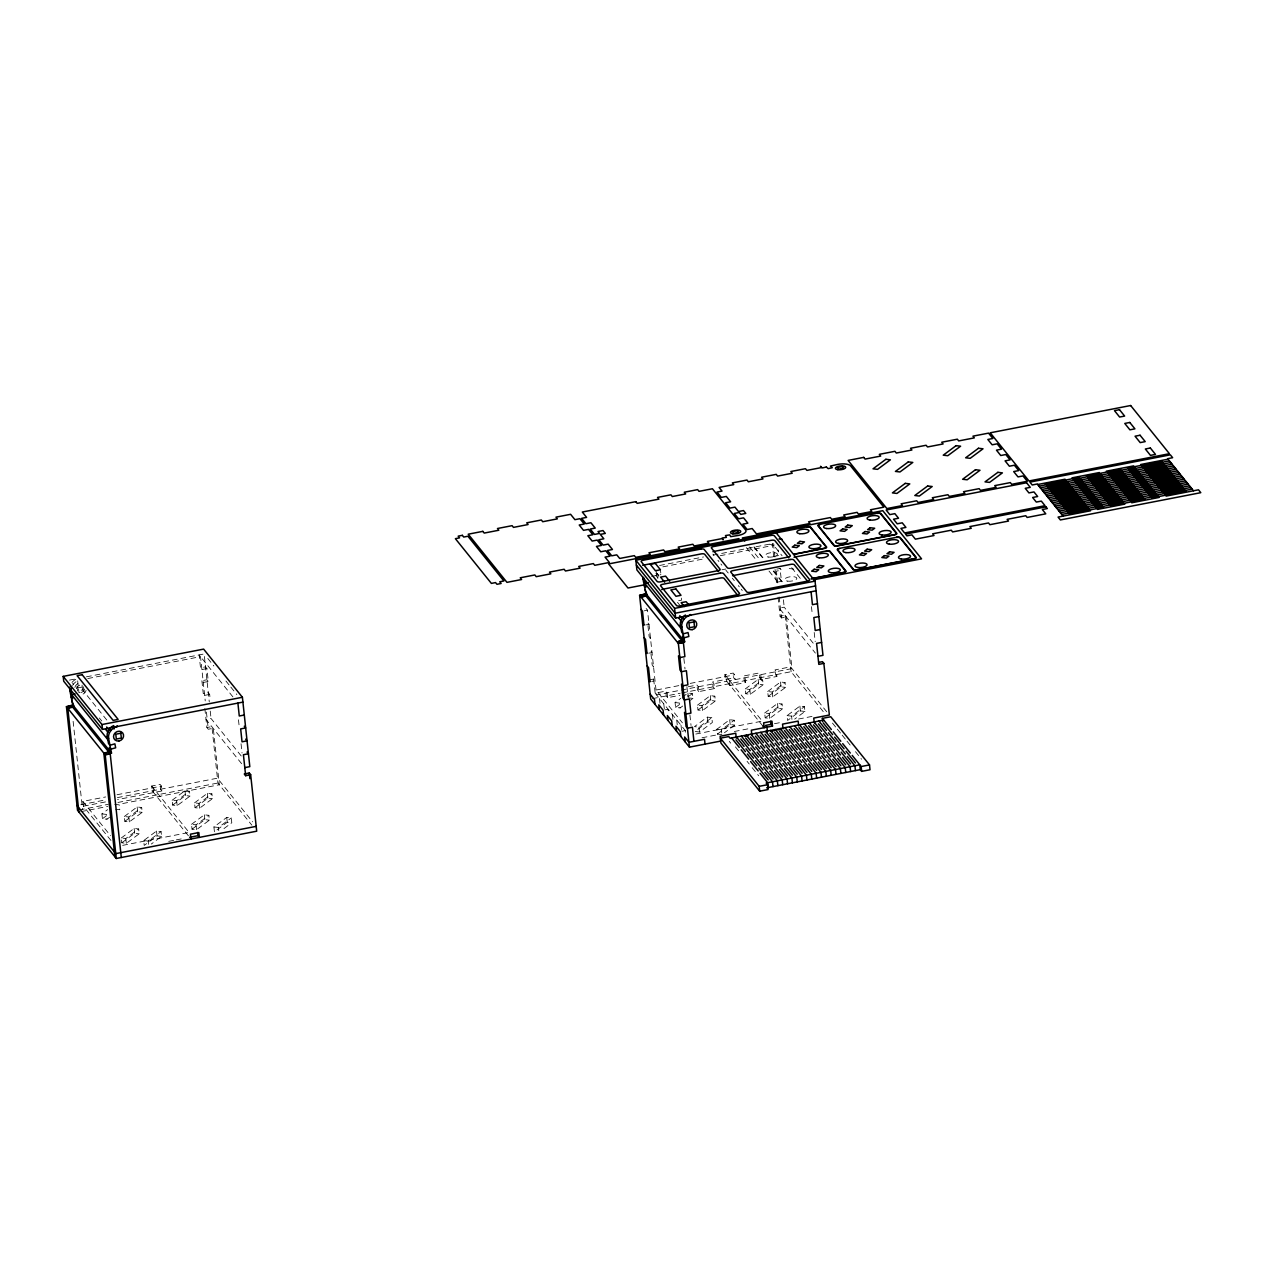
<?xml version="1.0" encoding="UTF-8"?>
<svg xmlns="http://www.w3.org/2000/svg" width="1264" height="1264" viewBox="0 0 1264 1264"><rect width="100%" height="100%" fill="white"/><g stroke="black" fill="none" stroke-linecap="round" stroke-linejoin="round"><path stroke-width="0.75" stroke-dasharray="5 3.75" d="M109.526 817.35L106.95 819.246L102.431 818.724L101.91 813.89L107.614 809.655M102.431 818.724L107.566 814.917M124.314 816.497L137.144 806.969L141.679 807.491L142.2 812.341L129.355 821.869L124.836 821.331L124.314 816.497L128.833 817.018L141.679 807.491M124.836 821.331L137.665 811.804L142.2 812.341M121.297 837.969L134.126 828.441L138.661 828.963L139.182 833.813L126.337 843.325L121.818 842.804L121.297 837.969L125.815 838.49L138.661 828.963M172.125 800.254L184.971 790.727L189.489 791.248L190.011 796.083L177.165 805.61L172.647 805.089L172.125 800.254L176.66 800.776L189.489 791.248M121.818 842.804L134.648 833.276L139.182 833.813M172.647 805.089L185.476 795.562L190.011 796.083M161.571 836.42L157.052 835.883L144.207 845.411L143.701 840.576L156.531 831.048L161.065 831.57L161.571 836.42L151.301 844.036M194.53 802.861L207.359 793.334L211.894 793.855L212.415 798.706L199.57 808.233L195.051 807.696L194.53 802.861L199.048 803.383L211.894 793.855M143.701 840.576L148.22 841.097L161.065 831.57M195.051 807.696L207.881 798.169L212.415 798.706M191.512 824.333L204.341 814.806L208.876 815.327L209.397 820.162L196.552 829.69L192.033 829.168L191.512 824.333L196.031 824.855L208.876 815.327M192.033 829.168L204.863 819.641L209.397 820.162M214.422 831.775L213.916 826.94L226.746 817.413L231.28 817.934L231.786 822.785L221.516 830.401M213.916 826.94L218.435 827.462L231.28 817.934M216.997 829.879L227.267 822.248L231.786 822.785M682.686 706.023L680.127 707.935L675.592 707.398L675.071 702.563L680.775 698.328M682.212 697.27L687.916 693.035L692.435 693.557L692.956 698.407L690.397 700.303M688.153 696.733L692.435 693.557M675.592 707.398L680.727 703.59M697.475 705.17L710.321 695.642L714.839 696.18L715.361 701.014L702.515 710.542L697.997 710.005L697.475 705.17L702.01 705.691L714.839 696.18M697.997 710.005L710.826 700.493L715.361 701.014M711.822 717.636L707.303 717.115L694.457 726.642L698.992 727.163L711.822 717.636L712.343 722.487L699.498 732.014L694.979 731.477L707.808 721.949L712.343 722.487M745.286 688.927L758.131 679.4L762.65 679.921L763.172 684.772L750.342 694.284L745.807 693.762L745.286 688.927L749.821 689.449L762.65 679.921M745.807 693.762L758.653 684.235L763.172 684.772M721.902 734.621L717.383 734.1L716.862 729.249L729.691 719.722L734.226 720.259L734.747 725.094L724.477 732.709M767.69 691.534L780.536 682.007L785.055 682.528L785.576 687.379L772.731 696.906L768.212 696.369L767.69 691.534L772.209 692.056L785.055 682.528M716.862 729.249L721.381 729.786L734.226 720.259M717.383 734.1L730.213 724.572L734.747 725.094M768.212 696.369L781.041 686.842L785.576 687.379M764.673 713.007L777.518 703.479L782.037 704.001L782.558 708.851L769.713 718.379L765.194 717.841L764.673 713.007L769.207 713.528L782.037 704.001M765.194 717.841L778.024 708.314L782.558 708.851M804.963 711.458L800.428 710.937L787.598 720.448L787.077 715.614L799.907 706.086L804.441 706.623L804.963 711.458L794.693 719.074M787.077 715.614L791.596 716.135L804.441 706.623M69.488 680.111L75.255 678.989M86.41 676.825L204.152 653.946L209.271 701.899M659.571 565.498L703.511 556.966M713.07 555.101L773.457 543.378M87.785 678.547L200.518 656.648L205.242 700.904M662.857 566.841L704.901 558.688M720.18 555.718L773.679 545.321L775.053 558.23L773.679 556.508L772.288 543.599L782.084 555.765M106.792 720.022L82.571 689.923L77.546 690.902L77.025 686.052L80.375 685.404M81.765 687.126L78.415 687.774L77.025 686.052M651.576 576.447L660.961 574.599M232.908 696.891L199.127 654.926L200.518 667.834L205.526 666.855L206.917 668.577L208.291 681.486L203.283 682.465L201.892 680.743L206.901 679.763L208.291 681.486M773.679 556.508L778.687 555.544L778.103 549.998M206.917 668.577L201.892 669.557L200.518 667.834M721.965 569.764L725.805 569.021M776.728 569.1L780.062 568.452L781.452 570.159L776.444 571.138L777.818 584.047L776.428 582.325L775.053 569.416M201.892 680.743L203.267 693.652L208.291 692.672L209.666 694.394L210.266 699.924M776.428 582.325L781.452 581.361L780.062 568.452M209.666 694.394L204.657 695.374L203.267 693.652M644.166 610.828L647.5 610.18L656.553 694.884L726.768 681.249L726.263 676.414M645.667 624.953L649.017 624.305L647.626 622.583L649.143 636.693L650.518 638.415L647.184 639.063M241.234 755.983L211.041 718.489L206.032 719.469L242.214 764.42M813.194 643.171L784.201 607.178L779.193 608.142L815.375 653.093M204.847 708.472L206.885 727.543L211.91 726.563L217.945 783.032L251.868 825.171M778.024 597.145L780.062 616.216L785.07 615.236L786.461 616.958L791.975 668.593L729.565 680.711L728.175 678.989L728.696 683.84L730.071 685.546L745.681 682.528L745.16 677.678L743.785 675.956L759.38 672.938L760.77 674.644L761.291 679.495L776.886 676.461L776.365 671.626L774.99 669.904L790.585 666.871L827.967 713.307M206.885 727.543L208.276 729.249L213.284 728.285L219.32 784.754L119.29 804.188M780.062 616.216L781.436 617.938L786.461 616.958M648.685 653.188L652.034 652.54L650.644 650.818L652.161 664.943L653.535 666.649L650.202 667.297M648.653 680.032L653.662 679.052L655.052 680.775L651.703 681.422M188.415 835.804L152.217 790.853L151.712 786.018L160.07 784.391L161.444 786.113L161.966 790.948L117.552 799.575M762.777 725.978L725.394 679.526L724.872 674.692L733.231 673.064L734.621 674.786L735.127 679.637L733.752 677.915L733.231 673.064M110.995 840.497L83.392 806.211L82.871 801.376L105.655 796.952M117.031 794.74L161.444 786.113M678.815 685.625L656.048 690.049L682.434 722.85M690.207 683.413L734.621 674.786M80.849 804.726L105.844 799.859M117.394 797.616L217.424 778.197L252.563 821.837M653.662 679.052L655.179 693.178L665.765 691.108L667.139 692.83L667.661 697.681L679.795 695.326M688.295 686.731L696.97 685.056L698.36 686.779L698.866 691.613L714.476 688.58L713.955 683.745L712.564 682.023L733.752 677.915M83.392 806.211L106.16 801.787M79.442 809.94L108.293 804.331M117.915 802.466L217.945 783.032M652.414 698.644L680.143 693.257M681.881 692.925L791.106 671.705L825.029 713.844M80.817 811.662L107.756 806.432M664.753 709.878L668.103 709.23L668.609 714.065M681.975 731.271L685.325 730.624L685.673 733.863M122.671 845.363L189.094 832.455L151.712 786.018M695.832 734.036L762.255 721.128L724.872 674.692M168.728 841.35L174.432 840.244M176.328 839.881L182.016 838.775M702.041 737.765L719.121 734.447M734.305 731.508L751.385 728.19M774.469 723.703L781.168 722.408M798.5 719.042L812.373 716.34M769.855 544.468L774.374 545.005M789.226 568.547L793.76 569.084M688.438 697.87L692.956 698.407M675.071 702.563L679.605 703.084L680.127 707.935M114.755 804.362L119.274 804.884L119.796 809.734L115.261 809.197M101.91 813.89L106.445 814.411L106.95 819.246M791.675 567.678L801.281 579.607M754.308 546.964L763.946 558.941A2.781 1.011 -6.1 0 0 764.673 559.336M773.679 571.044L783.332 583.02M753.85 547.012L763.646 559.178M773.236 571.091L783.032 583.257M749.631 546.996L759.316 559.036M769.018 571.075L778.703 583.115M746.281 547.644L757.199 561.184M712.943 554.122L713.939 555.354M717.92 560.284L718.916 561.532M720.907 563.997L721.886 565.229M725.868 570.175L727.859 572.639A2.781 1.011 -6.1 0 0 728.317 572.94M732.33 578.201L734.321 580.666M738.302 585.611L739.298 586.844M741.273 589.308L742.268 590.541M832.47 723.103L836.104 727.606M837.321 729.123L840.955 733.626M842.156 735.142L845.79 739.645M847.006 741.162L850.64 745.665M855.491 751.685L861.542 759.222M776.886 676.461L775.496 674.739L774.99 669.904M761.291 679.495L759.901 677.773L759.38 672.938M745.681 682.528L744.291 680.806L743.785 675.956M656.79 573.129L658.465 575.199M655.953 575.578L658.007 578.138M680.632 606.246L676.524 601.127L681.533 600.163L681.185 596.924M714.476 688.58L713.086 686.858L712.564 682.023M646.125 608.458L647.5 610.18M698.866 691.613L697.491 689.891L696.97 685.056M735.411 746.866L739.74 752.238M747.056 761.323L749.22 764.009M752.191 767.706L758.7 775.78M729.281 741.399L730.671 743.121M667.661 697.681L666.286 695.958L665.765 691.108M655.179 693.178L685.325 730.624M207.786 658.465L213.837 665.986M225.956 681.043L229.59 685.562M230.806 687.063L236.858 694.584M161.966 790.948L160.591 789.242L160.07 784.391M72.664 683.382L73.359 684.235M99.35 717.984L101.784 721.001M82.871 801.376L110.474 835.662M811.456 606.641L812.246 614.02M814.206 632.458L815.201 641.67M799.907 706.086L800.428 710.937M783.427 599.8L784.201 607.178M785.07 615.236L791.106 671.705M779.193 596.956L781.436 617.938M791.596 716.135L791.943 719.374M780.536 682.007L781.041 686.842M777.518 703.479L778.024 708.314M772.209 692.056L772.731 696.906M769.207 713.528L769.713 718.379M758.131 679.4L758.653 684.235M749.821 689.449L750.342 694.284M729.565 680.711L730.071 685.546M729.691 719.722L730.213 724.572M721.381 729.786L721.728 733.009M710.321 695.642L710.826 700.493M707.303 717.115L707.808 721.949M702.01 705.691L702.515 710.542M698.992 727.163L699.498 732.014M687.916 693.035L688.264 696.259M683.887 658.433L685.009 669.019M686.905 686.668L688.027 697.254M689.923 714.903L691.045 725.489M681.012 725.283L681.533 730.118M676.714 719.927L677.235 724.762M660.44 569.764L660.788 572.987M672.401 714.571L672.922 719.421M656.016 570.032L656.601 575.483M663.79 703.874L664.311 708.709M659.476 698.518L659.998 703.369M238.485 719.801L239.275 727.179M241.045 743.785L242.04 752.996M226.746 817.413L227.267 822.248M210.251 711.111L211.041 718.489M206.443 712.09L208.276 729.249M218.435 827.462L218.783 830.685M207.359 793.334L207.881 798.169M204.341 814.806L204.863 819.641M199.048 803.383L199.57 808.233M196.031 824.855L196.552 829.69M184.971 790.727L185.476 795.562M176.66 800.776L177.165 805.61M153.086 787.741L153.608 792.575M156.531 831.048L157.052 835.883M148.22 841.097L148.567 844.336M137.144 806.969L137.665 811.804M134.126 828.441L134.648 833.276M128.833 817.018L129.355 821.869M125.815 838.49L126.337 843.325M83.424 686.794L83.945 691.645L78.937 692.609L77.673 680.854M82.049 685.072L82.571 689.923M73.122 721.317L82.523 809.339M655.858 573.572A5.214 4.724 -38.8 0 1 658.955 576.005M657.075 573.477A5.214 4.724 -38.8 0 1 657.58 578.154M86.094 690.239A5.214 4.724 -38.8 0 1 82.207 694.394M76.393 688.69A5.214 4.724 -38.8 0 1 80.675 684.883M84.593 689.006A5.214 4.724 -38.8 0 1 78.779 692.877M74.876 687.442A5.214 4.724 -38.8 0 1 80.817 683.097M72.569 685.404A10.46 9.48 -38.8 0 1 77.151 681.075M71.969 682.513A10.46 9.48 -38.8 0 1 75.777 679.353M768.307 557.061A6.099 2.228 -6.1 0 0 777.486 554.343A6.099 2.228 -6.1 0 0 768.48 553.174A6.099 2.228 -6.1 0 0 768.307 557.061M787.693 581.156A6.099 2.228 -6.1 0 0 796.873 578.422A6.099 2.228 -6.1 0 0 787.851 577.253A6.099 2.228 -6.1 0 0 787.693 581.156"/><path stroke-width="1.5" d="M75.05 693.936L71.764 694.868L107.756 739.582M114.898 856.755L103.822 753.075L105.181 752.823L106.571 754.529L111.516 753.139L72.759 704.98L67.798 706.371L69.188 708.093L74.134 706.702L71.953 701.03M648.227 582.609L644.924 583.541L680.917 628.255M685.404 614.999A10.46 9.48 -38.8 0 0 680.316 625.048L681.707 632.205L683.097 633.928L688.043 632.537L688.848 636.487L683.887 637.878L682.513 636.155L683.303 640.105L678.341 641.496L679.732 643.218L684.677 641.828L645.92 593.653L640.959 595.06L642.349 596.766L645.999 596.071M642.349 596.766L647.294 595.376L645.13 589.719M105.181 752.823L110.142 751.416L109.336 747.482L110.726 749.189L115.672 747.798L114.882 743.848L109.936 745.254L108.546 743.532L107.156 736.375A10.46 9.48 -38.8 0 1 112.686 726.042M739.013 538.606L608.616 563.934L628.003 588.013L645.256 584.663M816.086 590.794L675.655 618.064L636.882 569.906L635.839 560.221L807.269 526.804A2.781 1.011 -6.1 0 1 810.682 527.199L826.577 546.949A2.781 1.011 -6.1 0 1 824.649 548.386L793.934 554.343M1037.649 484.523L1065.094 479.182M1071.967 477.855L1099.411 472.531M1106.284 471.188L1133.729 465.863M1140.602 464.52L1168.047 459.195M1045.186 484.017L1079.503 477.35M1086.361 476.022L1120.678 469.355M1127.535 468.028L1161.853 461.36M1038.992 486.182L1066.437 480.857M1073.31 479.514L1100.754 474.19M1107.612 472.847L1135.072 467.522M1141.929 466.195L1169.39 460.854M242.909 702.12L102.479 729.391L63.721 681.233L63.2 676.382L203.63 649.111L242.404 697.27L249.814 766.648L244.789 767.627M1046.513 485.676L1080.831 479.009M1087.704 477.681L1122.005 471.014M1128.878 469.687L1163.196 463.019M1040.319 487.841L1067.78 482.516M1074.637 481.173L1102.097 475.849M1108.955 474.521L1136.415 469.181M1143.272 467.854L1170.717 462.513M1047.856 487.351L1082.174 480.683M1089.031 479.34L1123.348 472.689M1130.221 471.346L1164.523 464.678M1041.662 489.516L1069.123 484.175M1075.98 482.848L1103.425 477.508M1110.298 476.18L1137.742 470.84M1144.615 469.513L1172.06 464.188M1049.199 489.01L1083.517 482.342M1090.374 481.015L1124.691 474.348M1131.549 473.005L1165.866 466.353M1043.005 491.175L1070.45 485.834M1077.323 484.507L1104.768 479.167M1111.641 477.839L1139.085 472.515M1145.942 471.172L1173.403 465.847M1050.526 490.669L1084.844 484.001M1091.717 482.674L1126.034 476.007M1132.892 474.679L1167.209 468.012M1044.333 492.834L1071.793 487.509M1078.65 486.166L1106.111 480.841M1112.968 479.498L1140.428 474.174M1147.285 472.831L1174.746 467.506M1051.869 492.328L1086.187 485.66M1093.044 484.333L1127.362 477.666M1134.235 476.338L1168.552 469.671M1045.676 494.493L1073.136 489.168M1079.993 487.825L1107.454 482.5M1114.311 481.173L1141.755 475.833M1148.628 474.506L1176.073 469.165M1053.212 493.987L1087.53 487.335M1094.387 485.992L1128.705 479.325M1135.562 477.997L1169.879 471.33M1047.019 496.152L1074.463 490.827M1081.336 489.5L1108.781 484.159M1115.654 482.832L1143.098 477.492M1149.971 476.165L1177.416 470.824M1054.555 495.662L1088.857 488.994M1095.73 487.667L1130.048 480.999M1136.905 479.656L1171.222 472.989M1048.362 497.826L1075.806 492.486M1082.663 491.159L1110.124 485.818M1116.981 484.491L1144.441 479.167M1151.299 477.824L1178.759 472.499M1055.882 497.321L1090.2 490.653M1097.073 489.326L1131.375 482.658M1138.248 481.331L1172.565 474.664M1049.689 499.485L1077.149 494.145M1084.006 492.818L1111.467 487.493M1118.324 486.15L1145.784 480.826M1152.642 479.483L1180.086 474.158M1057.225 498.98L1091.543 492.312M1098.4 490.985L1132.718 484.317M1139.591 482.99L1173.893 476.323M1051.032 501.144L1078.492 495.82M1085.349 494.477L1112.794 489.152M1119.667 487.809L1147.112 482.485M1153.985 481.157L1181.429 475.817M1058.568 500.639L1092.886 493.987M1099.743 492.644L1134.061 485.976M1140.918 484.649L1175.236 477.982M1052.375 502.803L1079.819 497.479M1086.692 496.152L1114.137 490.811M1120.994 489.484L1148.455 484.144M1155.312 482.816L1182.772 477.476M1059.896 502.314L1094.213 495.646M1101.086 494.303L1135.404 487.651M1142.261 486.308L1176.579 479.641M793.839 554.201L824.112 548.323A2.781 1.011 -6.1 0 0 826.056 546.885L810.382 527.42A2.781 1.011 -6.1 0 0 806.969 527.025M1053.702 504.478L1081.162 499.138M1088.02 497.811L1115.48 492.47M1122.337 491.143L1149.798 485.803M1156.655 484.475L1184.115 479.151M1061.239 503.973L1095.556 497.305M1102.413 495.978L1136.731 489.31M1143.604 487.967L1177.922 481.315M1055.045 506.137L1082.505 500.797M1089.363 499.47L1116.823 494.145M1123.68 492.802L1151.125 487.477M1157.998 486.134L1185.442 480.81M794.013 557.219L826.656 550.883A2.781 1.011 -6.1 0 1 830.069 551.278L845.964 571.028A2.781 1.011 -6.1 0 1 844.036 572.466L811.393 578.801M1062.582 505.632L1096.899 498.964M1103.756 497.637L1138.074 490.969M1144.931 489.642L1179.249 482.974M1056.388 507.796L1083.833 502.472M1090.706 501.129L1118.15 495.804M1125.023 494.461L1152.468 489.136M1159.325 487.809L1186.785 482.469M1063.925 507.291L1098.226 500.639M1105.099 499.296L1139.417 492.628M1146.274 491.301L1180.592 484.633M1057.731 509.455L1085.176 504.131M1092.033 502.788L1119.493 497.463M1126.35 496.136L1153.811 490.795M1160.668 489.468L1188.128 484.128M1065.252 508.965L1099.569 502.298M1106.442 500.955L1140.744 494.303M1147.617 492.96L1181.935 486.292M1059.058 511.13L1086.519 505.79M1093.376 504.462L1120.836 499.122M1127.693 497.795L1155.154 492.454M1162.011 491.127L1189.456 485.803M1066.595 510.624L1100.912 503.957M1107.77 502.63L1142.087 495.962M1148.96 494.619L1183.262 487.967M1060.401 512.789L1087.846 507.449M1094.719 506.121L1122.163 500.781M1129.036 499.454L1156.481 494.129M1163.354 492.786L1190.799 487.462M250.667 774.721L245.658 775.701L244.268 773.979L249.292 772.999L250.667 774.721L256.703 831.191L116.288 858.477L77.515 810.303L66.439 706.639L71.448 705.675L110.221 753.834L121.297 857.498M720.654 741.083L689.449 747.15L650.676 698.992L639.6 595.312L644.608 594.349L683.382 642.507L684.883 656.616L679.874 657.596L678.484 655.874L680 669.999L681.375 671.721L686.399 670.742L687.9 684.851L682.892 685.831L681.501 684.108L683.018 698.234L684.393 699.956L689.417 698.976L690.918 713.101L685.91 714.065L684.519 712.343L686.036 726.468L687.411 728.19L692.435 727.211L693.936 741.336M1067.938 512.283L1102.255 505.616M1109.113 504.289L1143.43 497.621M1150.287 496.294L1184.605 489.626M1061.744 514.448L1089.189 509.123M1096.062 507.78L1123.506 502.456M1130.364 501.113L1157.824 495.788M1164.681 494.461L1192.142 489.121M69.188 708.093L67.814 708.361L78.889 812.025M1069.265 513.942L1103.583 507.275M1110.456 505.948L1144.773 499.28M1151.63 497.953L1185.948 491.285M1090.532 510.782L1058.063 517.087L1060.37 519.946L1200.8 492.676L1198.493 489.816L1166.024 496.12M1097.389 509.439L1124.849 504.115M1131.707 502.788L1159.167 497.447M811.33 578.643L843.499 572.402A2.781 1.011 -6.1 0 0 845.426 570.965L829.769 551.499A2.781 1.011 -6.1 0 0 826.356 551.104M813.826 579.765L921.567 558.846L882.793 510.688L742.363 537.958L744.78 540.976M635.839 560.221L674.613 608.379L815.043 581.108L822.975 655.337L817.966 656.3M63.2 676.382L101.973 724.541L242.404 697.27M815.564 585.943L675.134 613.23L636.361 565.071M244.3 715.029L239.275 715.993L237.901 703.084M817.46 603.702L812.436 604.666L811.061 591.757M678.341 641.496L681.991 640.785M66.439 706.639L105.196 754.798L110.221 753.834M639.6 595.312L678.357 643.471L683.382 642.507M818.835 616.611L813.826 617.575L815.201 630.483L820.21 629.519M821.6 642.428L816.576 643.392L818.819 664.374L823.844 663.395L829.358 715.029L813.747 718.063L814.269 722.897M819.104 662.32L822.453 661.672L823.844 663.395M189.616 837.305L197.974 835.678L199.349 837.4L198.827 832.549L190.469 834.177L190.99 839.012M751.859 735.032L751.337 730.181L772.509 726.073L771.135 724.351L765.557 725.425L766.948 727.148L767.453 731.998M256.197 826.356L115.767 853.627L76.993 805.468M822.722 721.602L822.374 718.379L830.748 716.751L869.506 764.91L870.027 769.744L861.669 771.372L860.278 769.65L859.773 764.815L766.142 783.001L767.532 784.723L768.054 789.558L759.696 791.185L720.922 743.027L720.132 736.248L735.743 733.215L736.248 738.05M823.765 720.101L730.15 738.271L728.759 736.564L720.401 738.176L759.174 786.334L759.696 791.185M744.923 736.375L748.383 735.695M770.929 731.319L774.39 730.639M777.866 729.976L781.326 729.296M759.174 786.334L767.532 784.723M852.189 755.398L861.147 766.537L869.506 764.91M766.663 787.835L860.278 769.65M779.066 538.938L782.084 539.286M1193.485 490.78L1167.636 458.674L1172.644 457.71L1170.338 454.835L1029.907 482.105L1032.214 484.981L1037.238 484.001L1063.071 516.107M776.27 532.95L815.043 581.108M788.815 557.945L774.895 540.66A2.781 1.011 -6.1 0 0 771.482 540.265L713.891 551.452A2.781 1.011 -6.1 0 0 712.959 551.704M808.202 582.025L794.282 564.739A2.781 1.011 -6.1 0 0 790.869 564.344L733.278 575.531A2.781 1.011 -6.1 0 0 732.567 575.705M718.6 571.581L704.68 554.296A2.781 1.011 -6.1 0 0 701.267 553.901L643.676 565.087A2.781 1.011 -6.1 0 0 642.744 565.34M737.986 595.66L724.067 578.375A2.781 1.011 -6.1 0 0 720.654 577.98L663.063 589.166A2.781 1.011 -6.1 0 0 661.72 589.593M822.374 718.379L831.349 729.502M833.245 731.856L840.813 741.273M842.709 743.627L850.293 753.044M823.243 722.913L832.707 734.684M834.603 737.038L844.083 748.809M845.979 751.164L855.444 762.935M818.914 721.033L826.498 730.45M828.394 732.804L835.978 742.221M837.858 744.575L845.442 753.992M847.338 756.346L854.922 765.763L855.428 770.598M818.393 723.861L827.857 735.632M829.753 737.986L839.233 749.757M841.129 752.112L850.593 763.867M814.063 721.981L821.647 731.398M823.543 733.752L831.127 743.153M833.023 745.507L840.592 754.924M842.488 757.278L850.072 766.695L850.593 771.546M813.542 724.809L823.022 736.564M824.902 738.919L834.382 750.69M836.278 753.044L845.742 764.815M809.229 722.913L816.797 732.33M818.693 734.684L826.277 744.101M828.173 746.455L835.741 755.872M837.637 758.226L845.221 767.643L845.742 772.478M808.691 725.741L818.171 737.512M820.067 739.867L829.532 751.638M831.428 753.992L840.908 765.763M804.378 723.861L811.946 733.278M813.842 735.632L821.426 745.049M823.322 747.403L830.906 756.82M832.786 759.158L840.37 768.575L840.892 773.426M803.841 726.689L813.321 738.46M815.217 740.815L824.681 752.57M826.577 754.924L836.057 766.695M799.527 724.809L807.111 734.21M808.992 736.564L816.576 745.981M818.472 748.335L826.056 757.752M827.952 760.106L835.52 769.523L836.041 774.358M798.99 727.622L808.47 739.393M810.366 741.747L819.83 753.518M821.726 755.872L831.206 767.643M794.677 725.741L802.261 735.158M804.157 737.512L811.725 746.929M813.621 749.283L821.205 758.7M823.101 761.054L830.669 770.471L831.191 775.306M794.155 728.57L803.62 740.341M805.516 742.695L814.996 754.466M816.892 756.82L826.356 768.575M789.826 726.689L797.41 736.106M799.306 738.46L806.874 747.861M808.77 750.216L816.354 759.632M818.25 761.987L825.834 771.403L826.34 776.254M789.305 729.518L798.769 741.273M800.665 743.627L810.145 755.398M812.041 757.752L821.505 769.523M669.699 581.266L665.591 576.147L660.566 577.127L664.69 582.23M688.216 604.255L686.162 601.711L681.138 602.675L684.235 606.515M784.976 727.622L792.56 737.038M794.456 739.393L802.04 748.809M803.936 751.164L811.504 760.58M813.4 762.935L820.984 772.351L821.489 777.186M784.454 730.45L793.918 742.221M795.814 744.575L805.294 756.346M807.19 758.7L816.655 770.471M690.176 614.494L690.697 615.141A10.46 9.48 -38.8 0 0 681.707 626.77L684.677 641.828M780.141 728.57L787.709 737.986M789.605 740.341L797.189 749.757M799.085 752.112L806.653 761.528M808.549 763.867L816.133 773.284L816.655 778.134M779.604 731.398L789.084 743.169M790.964 745.523L800.444 757.278M802.34 759.632L811.82 771.403M775.29 729.518L782.858 738.919M784.754 741.273L792.338 750.69M794.234 753.044L801.803 762.461M803.699 764.815L811.283 774.232L811.804 779.066M682.528 617.638L683.903 619.36M774.753 732.33L784.233 744.101M786.129 746.455L795.593 758.226M797.489 760.58L806.969 772.351M679.795 615.694L682.212 618.696M770.44 730.45L778.008 739.867M779.904 742.221L787.488 751.638M789.384 753.992L796.968 763.409M798.864 765.763L806.432 775.18L806.953 780.014M678.673 617.922L682.276 622.394M769.902 733.278L779.382 745.049M781.278 747.403L790.743 759.174M792.639 761.528L802.119 773.284M762.777 725.978L764.151 727.701L763.646 722.85L772.004 721.223L772.509 726.073M642.886 577.095A10.46 9.48 -38.8 0 0 642.934 578.612L644.308 580.334L645.714 587.491L644.324 585.769M680.316 625.048L681.707 626.77M642.934 578.612L644.356 580.761M680.364 625.475L681.738 627.197M765.589 731.398L773.173 740.815M775.069 743.169L782.637 752.57M784.533 754.924L792.117 764.341M794.013 766.695L801.581 776.112L802.103 780.962M765.052 734.226L774.532 745.981M776.428 748.335L785.908 760.106M787.788 762.461L797.268 774.232M760.738 732.33L768.322 741.747M770.218 744.101L777.787 753.518M779.683 755.872L787.267 765.289M789.163 767.643L796.747 777.06L797.252 781.895M760.217 735.158L769.681 746.929M771.577 749.283L781.057 761.054M782.953 763.409L792.417 775.18M755.888 733.278L763.472 742.695M765.368 745.049L772.952 754.466M774.832 756.82L782.416 766.237M784.312 768.575L791.896 777.992L792.402 782.843M755.366 736.106L764.831 747.877M766.727 750.231L776.207 761.987M778.103 764.341L787.567 776.112M751.037 734.226L758.621 743.627M760.517 745.981L768.101 755.398M769.997 757.752L777.565 767.169M779.461 769.523L787.045 778.94L787.567 783.775M750.516 737.038L759.98 748.809M761.876 751.164L771.356 762.935M773.252 765.289L782.716 777.06M746.202 735.158L753.771 744.575M755.667 746.929L763.251 756.346M765.147 758.7L772.715 768.117M774.611 770.471L782.195 779.888L782.716 784.723M745.665 737.986L755.145 749.757M757.041 752.112L766.505 763.883M768.401 766.237L777.881 777.992M641.101 609.438L642.491 611.16L643.992 625.269L642.618 623.547M741.352 736.106L748.92 745.523M750.816 747.877L758.4 757.278M760.296 759.632L767.88 769.049M769.76 771.403L777.344 780.82L777.866 785.655M740.815 738.934L750.295 750.69M752.191 753.044L761.655 764.815M763.551 767.169L773.031 778.94M736.501 737.038L744.085 746.455M745.965 748.809L753.549 758.226M755.445 760.58L763.029 769.997M764.925 772.351L772.494 781.768L773.015 786.603M735.964 739.867L745.444 751.638M747.34 753.992L756.804 765.763M758.7 768.117L768.18 779.888M731.651 737.986L739.235 747.403M741.131 749.757L748.699 759.174M750.595 761.528L758.179 770.929M760.075 773.284L767.643 782.7L768.164 787.551M644.119 637.672L645.509 639.394L647.01 653.504L645.635 651.797M647.136 665.907L648.527 667.629L650.028 681.754L648.653 680.032M650.154 694.141L654.468 699.498L654.989 704.332M244.284 726.215L245.674 727.922L240.666 728.901L242.04 741.81L247.049 740.83L245.674 739.124M247.049 752.033L248.439 753.739L243.415 754.719L245.658 775.701M117.015 725.82L117.536 726.468A10.46 9.48 -38.8 0 0 108.53 738.097L111.516 753.139M109.352 728.965L110.742 730.687M106.618 727.021L109.052 730.023M105.512 729.249L107.914 732.219M69.931 686.905A10.46 9.48 -38.8 0 0 69.773 689.939L71.147 691.661L72.554 698.802L71.163 697.096M107.156 736.375L108.53 738.097M69.773 689.939L71.195 692.072M107.203 736.801L108.578 738.524M642.981 579.038L645.92 593.653M69.82 690.365L72.759 704.98M861.147 766.537L861.669 771.372M798.674 725.931L798.153 721.096L782.542 724.13L783.064 728.965M770.787 721.128L771.135 724.351M705.043 744.117L704.522 739.282L688.927 742.3L684.614 736.959L685.135 741.794M674.613 608.379L675.655 618.064M678.357 643.471L689.449 747.15M680.822 736.438L680.316 731.603L676.003 726.247L676.524 731.098M672.211 725.741L671.69 720.907L667.392 715.55L667.913 720.385M663.6 715.045L663.079 710.194L658.781 704.854L659.287 709.689M249.292 772.999L249.893 778.656M197.626 832.455L197.974 835.678M113.681 725.583L114.044 729.044M101.973 724.541L102.479 729.391M105.196 754.798L116.288 858.477M748.193 539.112A2.781 1.011 -6.1 0 1 750.216 538.037M877.184 513.389A2.781 1.011 -6.1 0 1 880.597 513.784L896.271 533.25A2.781 1.011 -6.1 0 1 894.327 534.688L837.574 545.7A2.781 1.011 -6.1 0 1 834.161 545.305L818.487 525.84A2.781 1.011 -6.1 0 1 820.431 524.402M896.571 537.469A2.781 1.011 -6.1 0 1 899.984 537.864L915.642 557.329A2.781 1.011 -6.1 0 1 913.714 558.767L856.96 569.78A2.781 1.011 -6.1 0 1 853.548 569.385L837.874 549.919A2.781 1.011 -6.1 0 1 839.817 548.481M747.64 539.128A2.781 1.011 -6.1 0 1 749.678 537.99M644.308 580.334A10.46 9.48 -38.8 0 1 644.324 578.312M71.147 691.661A10.46 9.48 -38.8 0 1 71.432 688.137M885.874 459.29L873.029 468.818L877.564 469.355L890.393 459.827L885.874 459.29M794.819 545.179L792.244 547.075L796.778 547.612L799.338 545.7L794.819 545.179M799.954 541.371L797.379 543.267L801.913 543.804L804.473 541.893L799.954 541.371M908.279 461.913L895.433 471.425L899.968 471.962L912.798 462.434L908.279 461.913M842.63 528.921L840.07 530.833L844.589 531.354L847.164 529.458L842.63 528.921M847.765 525.113L845.205 527.025L849.724 527.546L852.284 525.65L847.765 525.113M905.261 483.369L892.416 492.897L896.95 493.434L909.78 483.907L905.261 483.369M956.09 445.655L943.244 455.182L947.779 455.704L960.608 446.192L956.09 445.655M814.206 569.258L811.63 571.154L816.165 571.691L818.724 569.78L814.206 569.258M819.341 565.45L816.765 567.346L821.3 567.884L823.859 565.972L819.341 565.45M865.034 531.544L862.459 533.44L866.993 533.977L869.553 532.065L865.034 531.544M870.169 527.736L867.594 529.632L872.128 530.153L874.688 528.257L870.169 527.736M927.65 485.992L914.82 495.504L919.339 496.041L932.184 486.514L927.65 485.992M978.494 448.262L965.649 457.789L970.183 458.326L983.013 448.799L978.494 448.262M862.016 553.016L859.441 554.912L863.976 555.433L866.535 553.537L862.016 553.016M867.151 549.192L864.576 551.104L869.111 551.625L871.67 549.729L867.151 549.192M975.476 469.734L962.631 479.261L967.165 479.783L979.995 470.271L975.476 469.734M884.421 555.623L881.845 557.519L886.38 558.056L888.94 556.144L884.421 555.623M889.556 551.815L886.98 553.711L891.515 554.248L894.075 552.336L889.556 551.815M997.865 472.341L985.035 481.868L989.554 482.406L1002.399 472.878L997.865 472.341M826.372 467.001L822.311 467.949L820.494 466.305L821.505 467.569L806.874 470.398L805.484 468.691L790.853 471.519L792.244 473.242L777.613 476.086L776.222 474.363L761.607 477.207L762.982 478.93L748.351 481.774L746.977 480.051L732.346 482.895L733.736 484.618L719.105 487.446L722.028 491.08L717.004 492.059L721.317 497.416L726.326 496.436L730.639 501.792L725.631 502.756L729.928 508.112L734.953 507.133L738.492 511.525L743.501 510.561L745.807 513.421L740.799 514.401L739.25 512.489L734.242 513.468L738.555 518.809L743.564 517.845L747.877 523.185L742.853 524.165L747.166 529.521L752.175 528.542L756.488 533.898L809.987 523.501L808.597 521.779L830.337 517.561L831.712 519.283L845.095 516.676L843.704 514.969L857.087 512.362L858.461 514.085L871.844 511.493L870.454 509.771L883.836 507.164L850.593 465.895A10.46 3.808 -6.1 0 0 837.795 464.394L830.432 466.068L832.249 467.696L828.189 468.644L826.372 467.001M462.355 535.336L458.168 536.141L459.559 537.864L455.372 538.669L491.38 583.399L495.551 582.578L496.942 584.3L501.129 583.494L499.738 581.772L503.909 580.966L467.917 536.236L463.746 537.058L462.355 535.336M482.832 531.354L468.201 534.198L506.975 582.356L521.605 579.512L520.215 577.79L534.846 574.946L536.236 576.668L550.851 573.824L549.477 572.118L564.107 569.274L565.482 570.996L580.113 568.152L578.722 566.43L593.353 563.586L594.744 565.308L609.374 562.464L605.061 557.108L610.07 556.144L605.772 550.788L600.748 551.768L596.45 546.411L601.459 545.432L597.161 540.091L592.137 541.055L587.839 535.715L592.848 534.735L588.534 529.379L583.526 530.359L579.212 525.002L584.237 524.039L579.923 518.682L574.915 519.662L570.601 514.306L555.97 517.15L557.361 518.872L542.73 521.716L541.34 519.994L526.725 522.822L528.099 524.544L513.468 527.388L512.094 525.666L497.463 528.51L498.838 530.232L484.223 533.076L482.832 531.354M635.808 501.65L582.309 512.031L586.607 517.387L581.598 518.351L585.896 523.707L590.92 522.743L595.233 528.083L590.209 529.063L594.522 534.419L599.531 533.44L597.998 531.528L603.007 530.548L605.314 533.424L600.305 534.388L603.844 538.796L598.82 539.76L603.133 545.116L608.142 544.136L612.455 549.492L607.447 550.472L611.744 555.812L616.769 554.849L619.692 558.467L634.323 555.639L635.697 557.345L650.328 554.517L648.938 552.795L663.568 549.951L664.959 551.673L679.59 548.829L678.199 547.107L692.83 544.263L694.205 545.985L708.835 543.141L707.461 541.419L722.076 538.59L723.087 539.839L722.155 538.037L726.405 537.358L725.473 535.557L729.739 534.877L730.671 536.663L738.381 535.415A10.46 3.808 -6.1 0 0 745.649 530.027L712.422 488.757L699.039 491.348L697.649 489.626L684.282 492.233L685.673 493.94L672.29 496.547L670.915 494.824L657.533 497.416L658.923 499.138L637.182 503.356L635.808 501.65M863.723 457.378L848.112 460.412L886.886 508.57L902.496 505.537L901.106 503.815L916.7 500.781L918.091 502.503L933.701 499.47L932.311 497.747L947.921 494.73L949.296 496.436L964.906 493.418L963.516 491.696L979.126 488.662L980.501 490.385L996.111 487.351L994.721 485.629L1010.331 482.595L1011.706 484.317L1027.316 481.284L1023.003 475.943L1017.994 476.907L1013.681 471.567L1018.705 470.587L1014.392 465.231L1009.383 466.211L1005.07 460.854L1010.078 459.891L1005.781 454.534L1000.756 455.514L996.459 450.158L1001.467 449.178L997.17 443.838L992.145 444.802L987.832 439.461L992.856 438.482L988.543 433.125L972.948 436.159L974.323 437.881L958.728 440.915L957.338 439.193L941.743 442.226L943.118 443.948L927.523 446.966L926.133 445.26L910.538 448.278L911.913 450L896.318 453.033L894.928 451.311L879.317 454.345L880.708 456.067L865.097 459.101L863.723 457.378M1130.648 405.523L990.218 432.809L1028.991 480.968L1169.421 453.697L1130.648 405.523M1119.493 409.678L1114.485 410.658L1119.62 417.041L1124.644 416.077L1119.493 409.678M842.377 466.495L837.368 467.459L838.759 469.181L843.767 468.217L842.377 466.495M1129.779 422.46L1124.77 423.44L1129.905 429.823L1134.93 428.844L1129.779 422.46M1140.065 435.243L1135.056 436.206L1140.191 442.605L1145.216 441.626L1140.065 435.243M1150.351 448.009L1145.342 448.989L1150.477 455.372L1155.486 454.408L1150.351 448.009M737.433 530.627L732.409 531.607L733.799 533.329L738.808 532.349L737.433 530.627M1026.573 482.753L886.143 510.04L889.824 514.622L894.849 513.642L898.53 518.24L893.522 519.204L897.219 523.802L902.227 522.822L905.925 527.404L900.9 528.384L904.597 532.966L1045.028 505.695L1041.331 501.113L1036.322 502.077L1032.625 497.495L1037.649 496.515L1033.952 491.933L1028.928 492.913L1025.246 488.315L1030.255 487.351L1026.573 482.753M877.485 513.152L819.894 524.339A2.781 1.011 -6.1 0 0 817.95 525.777L833.861 545.527A2.781 1.011 -6.1 0 0 837.274 545.937L894.865 534.751A2.781 1.011 -6.1 0 0 896.792 533.313L880.897 513.563A2.781 1.011 -6.1 0 0 877.485 513.152M700.762 549.066L643.155 560.252A2.781 1.011 -6.1 0 0 641.227 561.674L657.122 581.44A2.781 1.011 -6.1 0 0 660.535 581.835L718.126 570.649A2.781 1.011 -6.1 0 0 720.069 569.211L704.174 549.461A2.781 1.011 -6.1 0 0 700.762 549.066M770.977 535.415L713.37 546.601A2.781 1.011 -6.1 0 0 711.442 548.039L727.337 567.789A2.781 1.011 -6.1 0 0 730.75 568.2L788.341 557.013A2.781 1.011 -6.1 0 0 790.284 555.575L774.39 535.825A2.781 1.011 -6.1 0 0 770.977 535.415M82.144 674.692L77.12 675.671L113.128 720.385L118.137 719.421L82.144 674.692M655.305 563.381L650.281 564.344L655.431 570.743L660.44 569.764L655.305 563.381M1045.944 506.848L905.514 534.119L906.904 535.841L911.913 534.862L915.389 539.159L934.017 535.541L932.627 533.819L951.255 530.201L952.645 531.923L971.273 528.305L969.883 526.582L988.511 522.964L989.902 524.686L1008.53 521.068L1007.139 519.346L1025.768 515.728L1027.158 517.45L1045.786 513.832L1042.326 509.534L1047.335 508.555L1045.944 506.848M896.871 537.232L839.28 548.418A2.781 1.011 -6.1 0 0 837.337 549.856L853.247 569.606A2.781 1.011 -6.1 0 0 856.66 570.017L914.251 558.83A2.781 1.011 -6.1 0 0 916.179 557.392L900.284 537.642A2.781 1.011 -6.1 0 0 896.871 537.232M720.132 573.145L662.541 584.331A2.781 1.011 -6.1 0 0 660.614 585.769L676.509 605.519A2.781 1.011 -6.1 0 0 679.921 605.914L737.512 594.728A2.781 1.011 -6.1 0 0 739.456 593.29L723.545 573.54A2.781 1.011 -6.1 0 0 720.132 573.145M790.348 559.494L732.757 570.68A2.781 1.011 -6.1 0 0 730.829 572.118L746.724 591.868A2.781 1.011 -6.1 0 0 750.137 592.279L807.728 581.092A2.781 1.011 -6.1 0 0 809.671 579.655L793.76 559.905A2.781 1.011 -6.1 0 0 790.348 559.494M675.877 588.929L670.852 589.909L676.003 596.292L681.012 595.312L675.877 588.929M120.823 733.246L115.798 734.21L116.32 739.061L121.328 738.081L120.823 733.246M693.983 621.92L688.959 622.883L689.48 627.734L694.489 626.754L693.983 621.92M826.514 528.526A6.099 2.228 -6.1 0 0 835.709 525.792A6.099 2.228 -6.1 0 0 826.688 524.623A6.099 2.228 -6.1 0 0 826.514 528.526M845.9 552.605A6.099 2.228 -6.1 0 0 855.08 549.872A6.099 2.228 -6.1 0 0 846.074 548.702A6.099 2.228 -6.1 0 0 845.9 552.605M799.78 533.708A6.099 2.228 -6.1 0 0 808.976 530.975A6.099 2.228 -6.1 0 0 799.954 529.821A6.099 2.228 -6.1 0 0 799.78 533.708M819.167 557.787A6.099 2.228 -6.1 0 0 828.362 555.054A6.099 2.228 -6.1 0 0 819.341 553.901A6.099 2.228 -6.1 0 0 819.167 557.787M869.995 520.073A6.099 2.228 -6.1 0 0 879.191 517.339A6.099 2.228 -6.1 0 0 870.169 516.186A6.099 2.228 -6.1 0 0 869.995 520.073M889.382 544.152A6.099 2.228 -6.1 0 0 898.578 541.419A6.099 2.228 -6.1 0 0 889.556 540.265A6.099 2.228 -6.1 0 0 889.382 544.152M838.522 543.425A6.099 2.228 -6.1 0 0 847.702 540.692A6.099 2.228 -6.1 0 0 838.696 539.538A6.099 2.228 -6.1 0 0 838.522 543.425M857.908 567.504A6.099 2.228 -6.1 0 0 867.088 564.771A6.099 2.228 -6.1 0 0 858.066 563.618A6.099 2.228 -6.1 0 0 857.908 567.504M811.788 548.623A6.099 2.228 -6.1 0 0 820.968 545.89A6.099 2.228 -6.1 0 0 811.962 544.737A6.099 2.228 -6.1 0 0 811.788 548.623M831.175 572.703A6.099 2.228 -6.1 0 0 840.355 569.969A6.099 2.228 -6.1 0 0 831.349 568.816A6.099 2.228 -6.1 0 0 831.175 572.703M882.003 534.988A6.099 2.228 -6.1 0 0 891.183 532.255A6.099 2.228 -6.1 0 0 882.177 531.101A6.099 2.228 -6.1 0 0 882.003 534.988M901.39 559.067A6.099 2.228 -6.1 0 0 910.57 556.334A6.099 2.228 -6.1 0 0 901.548 555.18A6.099 2.228 -6.1 0 0 901.39 559.067M732.851 533.85A5.214 1.896 -6.1 0 0 740.799 531.575A5.214 1.896 -6.1 0 0 733.199 530.517A5.214 1.896 -6.1 0 0 732.851 533.85M837.811 469.702A5.214 1.896 -6.1 0 0 845.742 467.427A5.214 1.896 -6.1 0 0 838.158 466.369A5.214 1.896 -6.1 0 0 837.811 469.702M692.166 629.662A5.214 4.724 -38.8 0 0 695.848 621.635A5.214 4.724 -38.8 0 0 687.189 623.168A5.214 4.724 -38.8 0 0 692.166 629.662M118.99 740.988A5.214 4.724 -38.8 0 0 122.687 732.962A5.214 4.724 -38.8 0 0 114.013 734.495A5.214 4.724 -38.8 0 0 118.99 740.988"/></g></svg>
